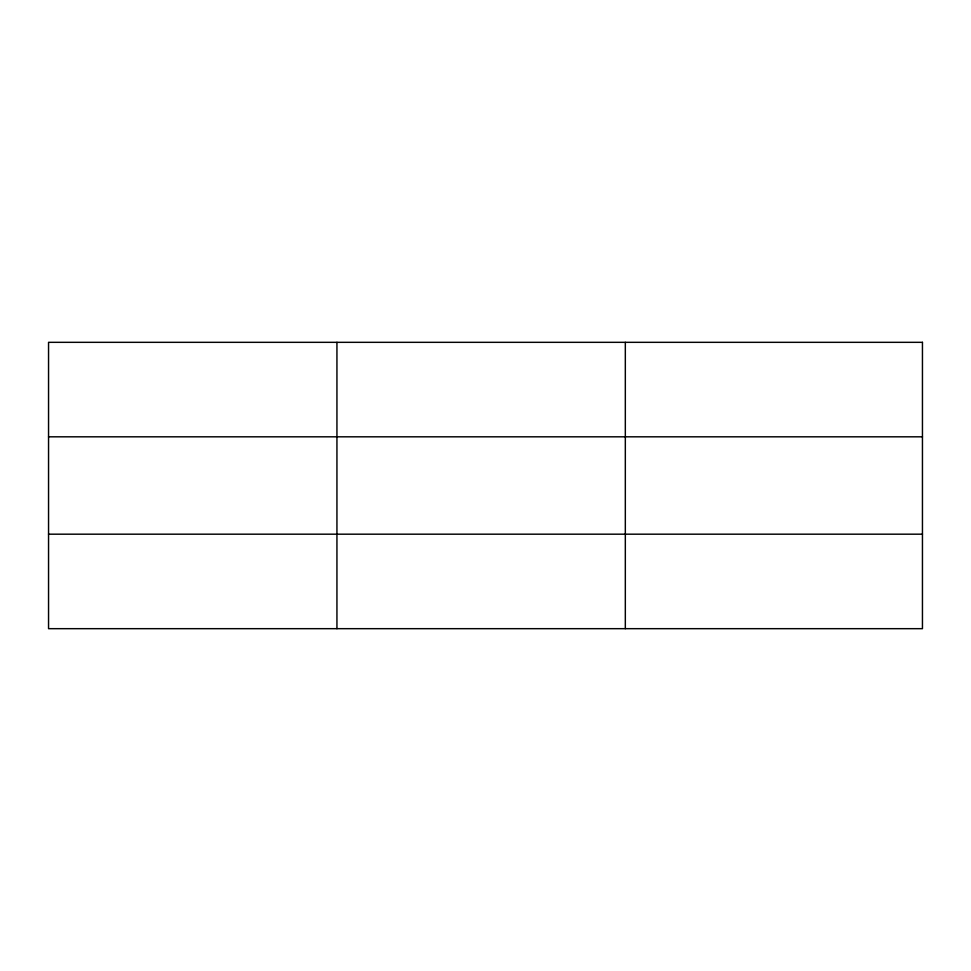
<?xml version="1.0" encoding="UTF-8"?>
<svg xmlns="http://www.w3.org/2000/svg" width="971" height="971" viewBox="0 0 971 971"><rect width="100%" height="100%" fill="white"/><g stroke="black" fill="none" stroke-linecap="round" stroke-linejoin="round"><path stroke-width="1.46" d="M336.937 628.674L336.937 342.326M625.324 628.674L625.324 342.326M48.55 436.816L922.45 436.816M48.55 534.184L922.45 534.184M922.45 342.326L922.45 628.674L48.55 628.674L48.55 342.326L922.45 342.326"/></g></svg>
